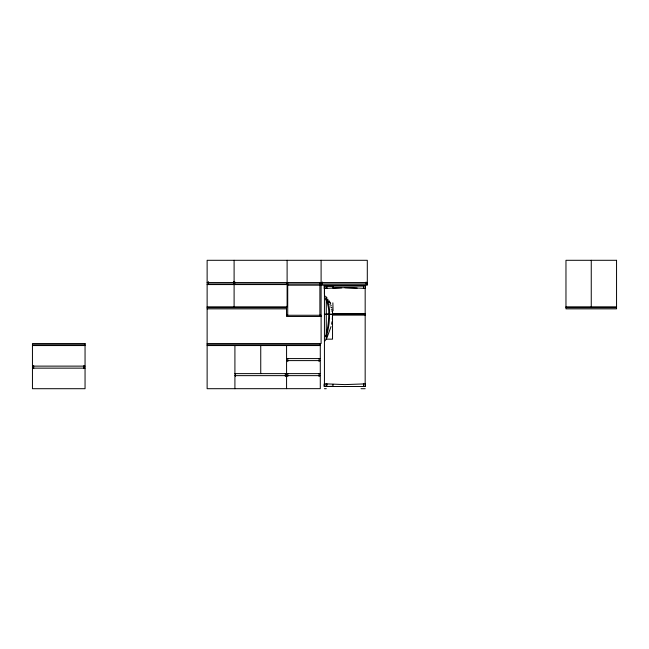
<?xml version="1.0" encoding="UTF-8"?>
<svg xmlns="http://www.w3.org/2000/svg" width="649" height="649" viewBox="0 0 649 649"><rect width="100%" height="100%" fill="white"/><g stroke="black" fill="none" stroke-linecap="round" stroke-linejoin="round"><path stroke-width="0.97" d="M324.24 288.318L324.24 285.714L365.379 285.755L365.379 288.375L344.806 287.637L326.187 288.375M324.435 294.029L324.435 285.755L324.435 386.358L324.906 386.358M332.458 316.915L332.531 311.974L332.531 339.151L326.285 339.151L326.285 334.738M325.985 334.714L325.457 336.539L326.285 336.766L326.285 335.233M326.187 288.456L326.187 285.755M326.731 383.924L326.715 386.528M324.435 383.916L324.24 386.528L324.232 383.924L326.277 383.916L326.277 386.488L332.953 386.309M332.507 312.713L332.531 311.974L332.499 312.859M332.937 386.488L333.042 384.305M363.424 288.375L363.618 285.771M333.051 285.885L326.187 285.885M326.285 339.07L326.82 334.925L326.285 336.766L326.909 335.444M326.285 333.594L326.471 332.88A74.108 74.108 0 0 0 328.67 316.047L328.67 314.465L329.522 314.465L329.522 316.055A74.943 74.943 0 0 1 326.285 336.766M331.031 326.577L326.845 338.08M324.435 341.431L326.269 339.159M328.086 299.303L327.283 299.854L329.092 302.791L329.976 302.369L330.73 303.992L329.822 304.357M328.24 301.29L329.092 300.803L329.976 302.369M330.43 305.963L331.363 305.671M330.909 307.61L331.866 307.383M331.266 309.289L332.239 309.135M331.493 310.993L332.475 310.903M324.435 386.488L365.371 386.488L365.371 383.867L344.806 384.606L326.187 383.867M333.051 288.067L341.699 287.791M326.285 314.148L329.538 314.148A30.203 30.203 0 0 0 326.861 299.651L327.526 301.177L326.285 297.12C325.052 297.461 324.216 294.143 324.524 295.271L324.443 294.865M326.552 285.755L326.934 288.318L326.269 288.318M326.285 285.885L363.472 285.885L363.472 288.505L365.168 288.505M207.128 282.55L367.302 282.55M208.337 283.97L233.494 283.97M234.711 283.97L286.501 283.97M287.718 283.97L319.892 283.97M321.101 283.97L367.302 283.97M207.128 284.57L287.109 284.57L287.109 306.831L207.128 306.831M287.718 285.179L319.892 285.179M321.101 285.179L367.302 285.179L367.302 260.298L207.128 260.298L207.128 388.702L320.29 388.654L320.29 343.54M325.474 285.714L326.155 285.714M324.249 288.318L326.285 288.326L326.285 285.755L326.731 285.714L326.731 288.318M324.443 288.456L326.285 288.456M565.969 306.831L616.55 306.831M207.128 307.642L286.501 307.642M565.969 307.642L616.55 307.642M207.128 308.851L286.501 308.851M324.435 314.148L365.379 314.148L365.379 313.491L333.042 313.491L333.042 314.148M324.435 314.465L365.379 314.465L365.379 315.122L333.042 315.122L333.051 314.465M286.501 315.26L321.101 315.26M321.101 316.477L286.501 316.477L286.501 306.304M207.128 343.54L321.101 343.54L321.101 260.298M32.45 344.749L85.051 344.749M207.128 344.749L320.29 344.749M32.45 345.56L85.051 345.56M207.128 345.56L320.29 345.56M286.574 358.581L320.29 358.581M286.574 360.601L320.29 360.601M32.45 366.125L85.051 366.125M32.45 368.145L85.051 368.145M234.914 373.621L320.29 373.621M234.914 375.641L320.29 375.641M324.435 388.702L326.301 388.702M361.047 388.702L365.176 388.702M344.806 287.775L357.161 288.091M326.544 386.488L326.926 383.924L326.269 383.924L326.187 386.488M332.515 314.457L332.531 314.465A52.95 52.95 0 0 1 332.28 319.349M327.015 297.867L326.285 297.12L326.285 333.7M326.285 298.435L325.498 298.759L326.09 299.984M326.285 300.43L326.723 301.469A29.4 29.4 0 0 1 328.686 314.116M363.416 383.867L363.618 386.471M332.937 285.755L333.042 287.937M332.872 302.832L333.051 310.806M591.255 260.298L591.255 306.831M366.085 282.015L366.085 283.97M365.176 285.755L365.168 386.488M322.318 282.015L322.318 283.97M319.892 282.412L319.892 315.26M319.081 358.67L319.081 361.647M319.081 373.573L319.081 376.558M287.718 282.412L287.718 315.26M287.783 358.67L287.783 361.647M287.783 373.573L287.783 376.558M287.109 260.298L287.109 282.55M286.501 282.412L286.501 284.4M286.574 345.56L286.574 388.654M285.357 373.573L285.357 376.558M260.744 345.56L260.744 373.621M235.522 373.573L235.522 376.558M234.914 345.56L234.914 388.702M234.711 281.569L234.711 284.57M234.102 260.298L234.102 282.55M234.102 284.57L234.102 306.831M233.494 281.569L233.494 284.57M208.337 281.569L208.337 284.57M83.843 365.622L83.843 368.608M33.667 365.622L33.667 368.608M331.988 321.774A52.95 52.95 0 0 1 331.582 324.192M616.55 260.298L565.969 260.298L565.969 308.851L616.55 308.851L616.55 260.298M85.051 343.54L32.45 343.54L32.45 388.702L85.051 388.702L85.051 343.54"/></g></svg>
